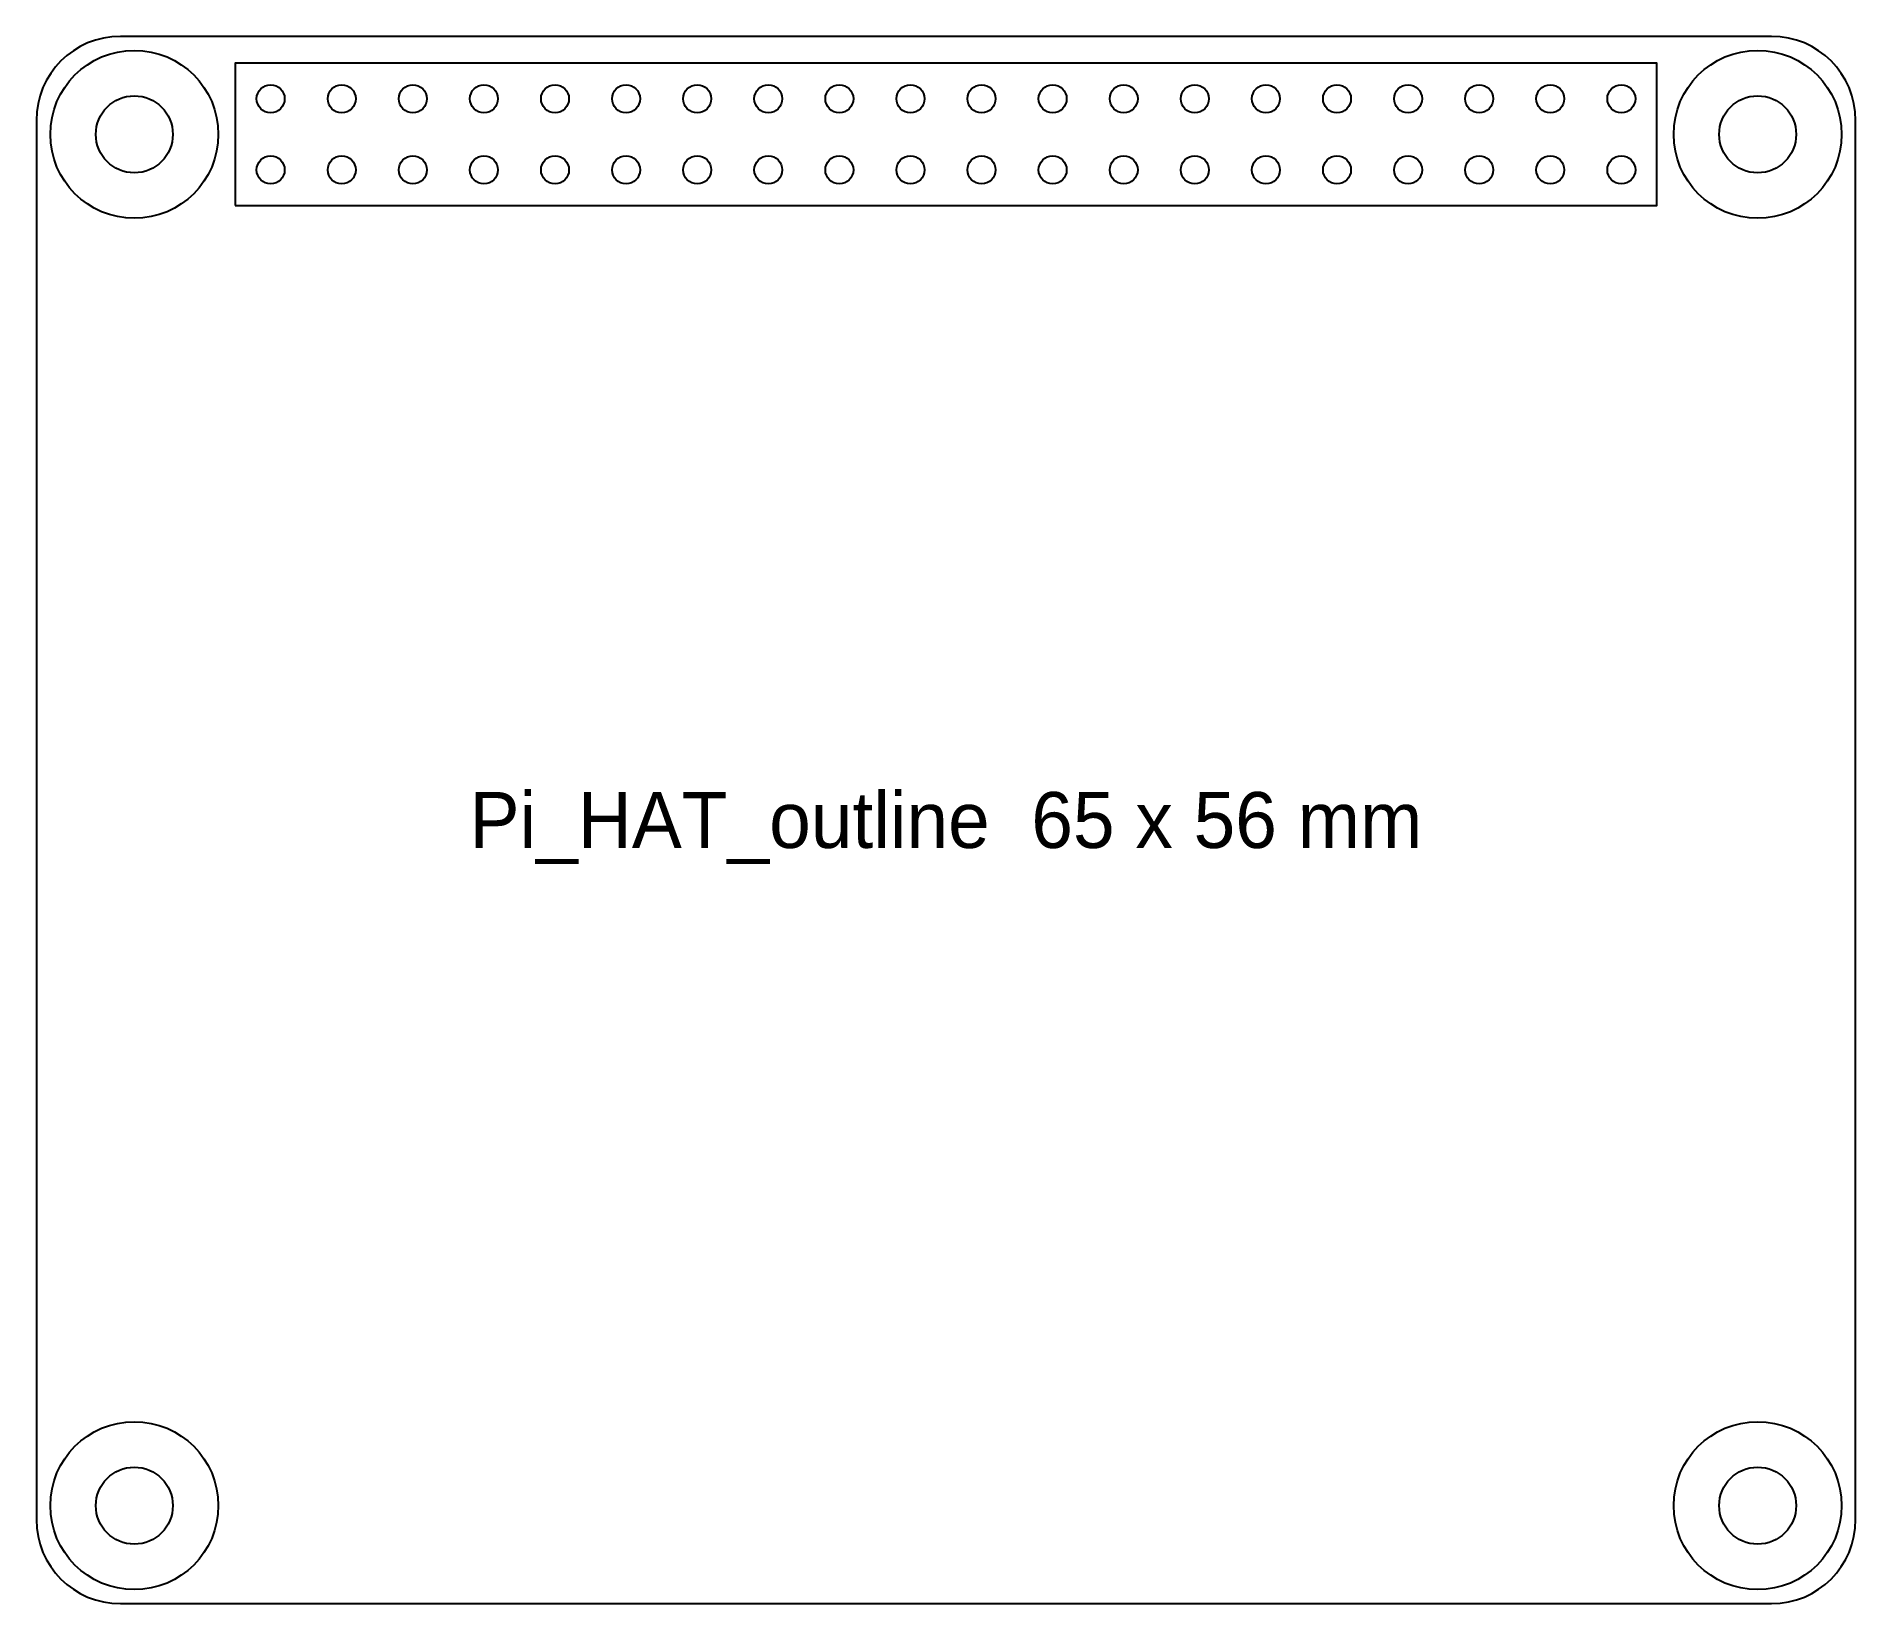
# Model space of a CAD drawing. Header units: millimetres. Extents: x 0 to 65, y 0 to 56.
import ezdxf
from ezdxf.enums import TextEntityAlignment as Align

# ---------------------------------------------------------------- set-up
doc = ezdxf.new("R2010")
doc.units = ezdxf.units.MM
for name, color, linetype in [('HEADER_40PIN', 3, 'Continuous'), ('HOLE_KEEPOUT', 8, 'Continuous'), ('MOUNT_HOLES', 1, 'Continuous'), ('NOTES', 2, 'Continuous'), ('OUTLINE', 7, 'Continuous')]:
    doc.layers.add(name, color=color, linetype=linetype)

msp = doc.modelspace()

# ---------------------------------------------------------------- linework, layer by layer
at = {"layer": 'HEADER_40PIN'}
msp.add_lwpolyline([(7.1, 49.96), (57.9, 49.96), (57.9, 55.04), (7.1, 55.04)], close=True, dxfattribs=at)
for centre in [(8.37, 53.77), (10.91, 53.77), (13.45, 53.77), (15.99, 53.77), (18.53, 53.77), (21.07, 53.77), (23.61, 53.77), (26.15, 53.77), (28.69, 53.77), (31.23, 53.77), (33.77, 53.77), (36.31, 53.77), (38.85, 53.77), (41.39, 53.77), (43.93, 53.77), (46.47, 53.77), (49.01, 53.77), (51.55, 53.77), (54.09, 53.77), (56.63, 53.77), (8.37, 51.23), (10.91, 51.23), (13.45, 51.23), (15.99, 51.23), (18.53, 51.23), (21.07, 51.23), (23.61, 51.23), (26.15, 51.23), (28.69, 51.23), (31.23, 51.23), (33.77, 51.23), (36.31, 51.23), (38.85, 51.23), (41.39, 51.23), (43.93, 51.23), (46.47, 51.23), (49.01, 51.23), (51.55, 51.23), (54.09, 51.23), (56.63, 51.23)]:
    msp.add_circle(centre, 0.5, dxfattribs=at)
at = {"layer": 'HOLE_KEEPOUT'}
for centre in [(3.5, 52.5), (61.5, 52.5), (3.5, 3.5), (61.5, 3.5)]:
    msp.add_circle(centre, 3, dxfattribs=at)
at = {"layer": 'MOUNT_HOLES'}
for centre in [(3.5, 52.5), (61.5, 52.5), (3.5, 3.5), (61.5, 3.5)]:
    msp.add_circle(centre, 1.375, dxfattribs=at)
at = {"layer": 'OUTLINE'}
for p, q in [((62, 56), (3, 56)), ((0, 53), (0, 3)), ((65, 3), (65, 53)), ((3, 0), (62, 0))]:
    msp.add_line(p, q, dxfattribs=at)
for centre, start, end in [((3, 53), 90, 180), ((62, 53), 0, 90), ((3, 3), 180, 270), ((62, 3), 270, 360)]:
    msp.add_arc(centre, 3, start, end, dxfattribs=at)

# ---------------------------------------------------------------- texts
at = {"layer": 'NOTES'}
msp.add_text('Pi_HAT_outline  65 x 56 mm', height=2, dxfattribs=at).set_placement((32.5, 28), align=Align.MIDDLE_CENTER)

doc.saveas('drawing.dxf')
